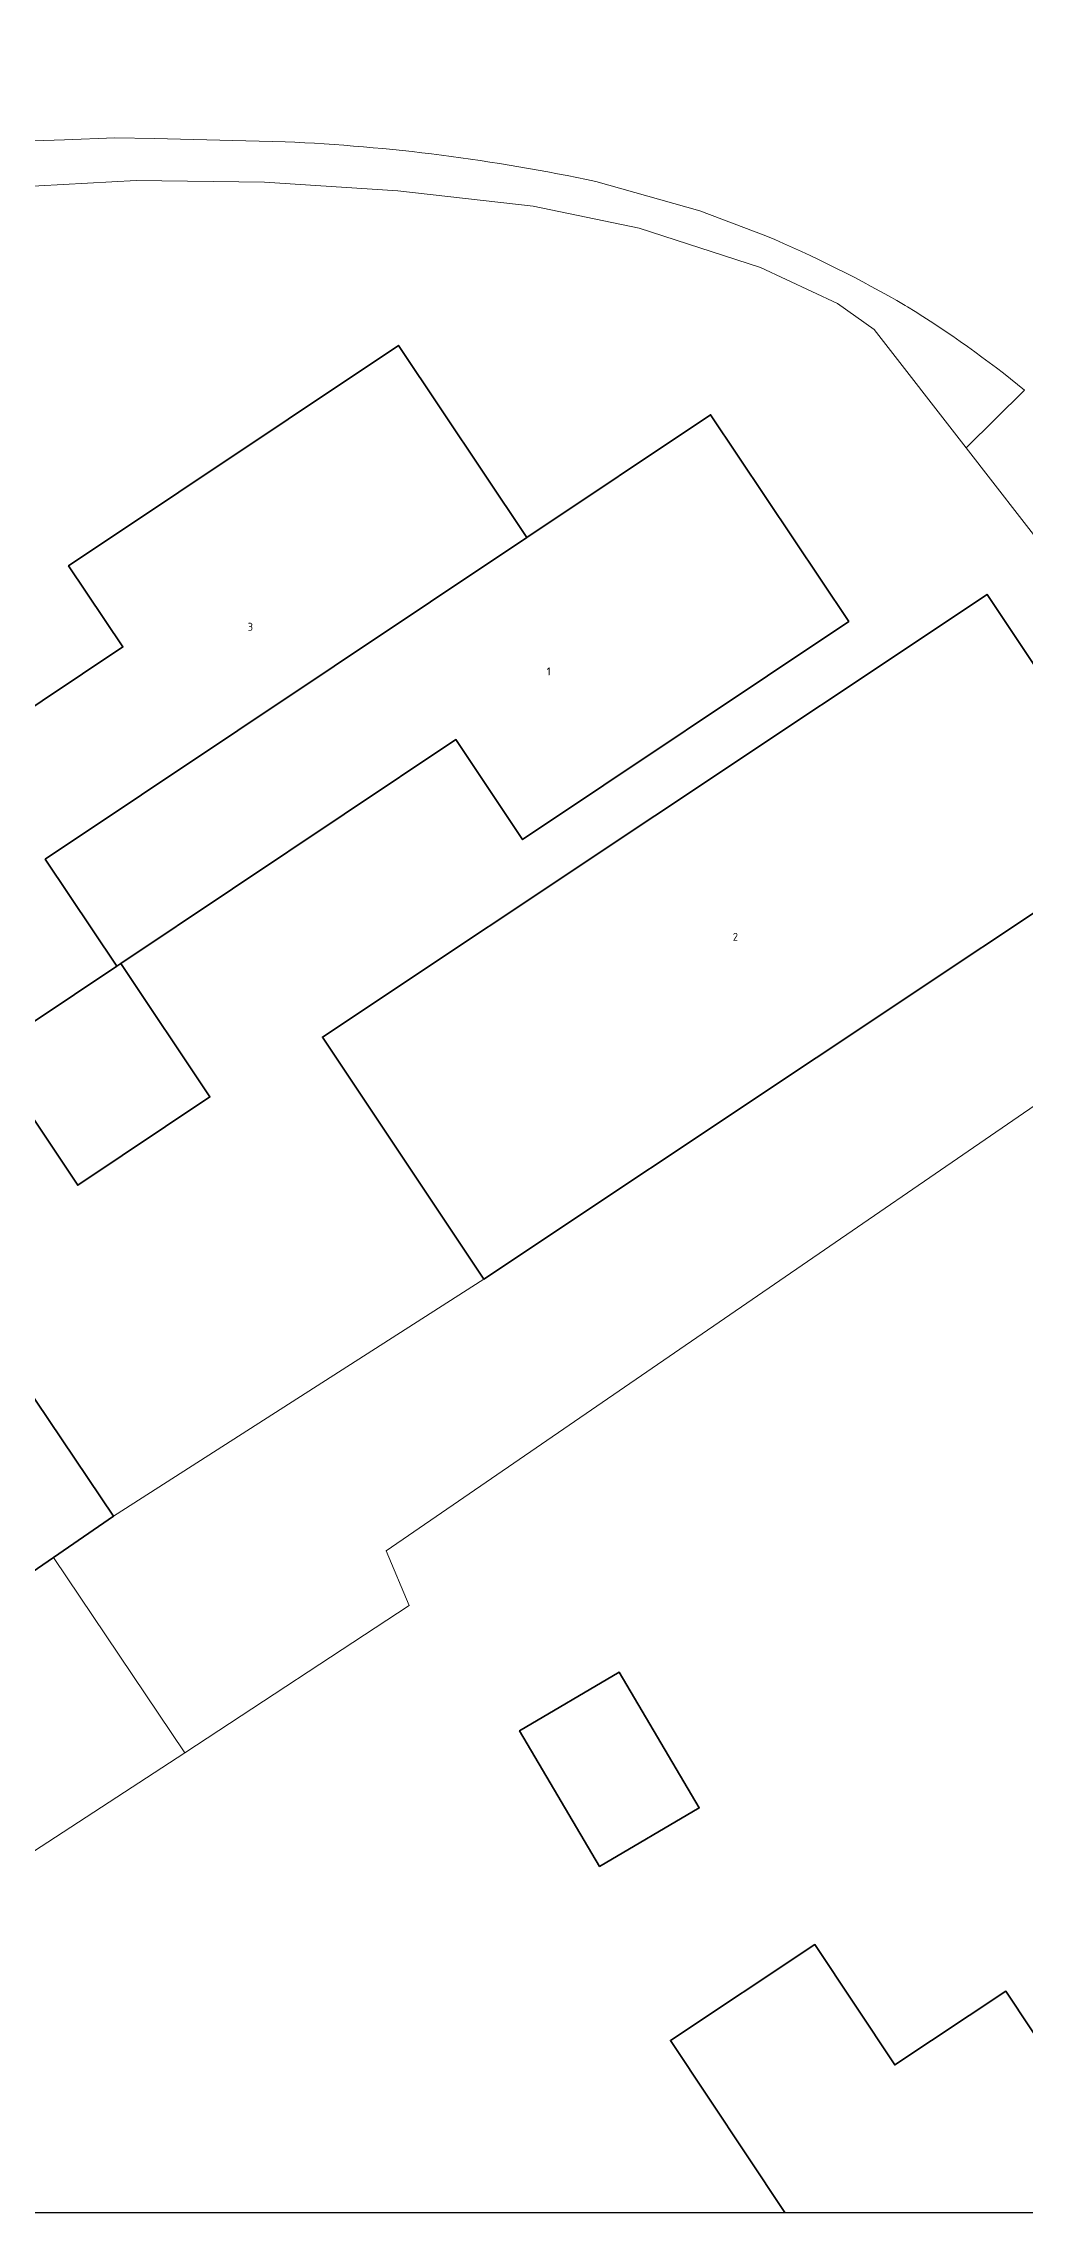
# Model space of a CAD drawing. Header units: metres. Extents: x 30438 to 30782, y 387448 to 387694.
# Drawn here: x 30630.2 to 30652.28, y 387447.67 to 387496.47 of the extents above; entities that cross this region are included whole.
import ezdxf
from ezdxf.enums import TextEntityAlignment as Align

# ---------------------------------------------------------------- set-up
doc = ezdxf.new("R2010")
doc.units = ezdxf.units.M
for name, color, linetype, lineweight in [('B-GV-OG-BEBOUWING-GV', 7, 'Continuous', 35), ('B-GV-OG-BEBOUWING-T18', 10, 'Continuous', 18), ('B-GV-OG-TERREIN_ERF-GV', 7, 'Continuous', 18), ('B-GV-VH-OPENVERHARDING_BETONSTRAATSTEEN-GV', 90, 'Continuous', 18), ('B-GV-VH-OPENVERHARDING_STRAATBAKSTEEN-GV', 90, 'Continuous', 18), ('B-GV-VH-OPENVERHARDING_TEGEL-GV', 90, 'Continuous', 18)]:
    doc.layers.add(name, color=color, linetype=linetype, lineweight=lineweight)
doc.styles.add('NLCS-ISO-M100-T18', font='NLCS-ISO.ttf', dxfattribs={"height": 0.18})

msp = doc.modelspace()

# ---------------------------------------------------------------- linework, layer by layer
msp.add_lwpolyline([(30510.96, 387447.669), (30710.96, 387447.669), (30710.96, 387647.669), (30510.96, 387647.669)], close=True)
msp.add_lwpolyline([(30510.96, 387447.669), (30710.96, 387447.669), (30710.96, 387647.669), (30510.96, 387647.669)], close=True)
at = {"layer": 'B-GV-OG-BEBOUWING-GV'}
for points in [[(30641.079, 387485.356), (30638.191, 387489.678), (30630.773, 387484.722), (30631.994, 387482.894), (30628.357, 387480.465), (30627.405, 387482.503), (30624.687, 387481.233), (30626.3, 387477.781), (30628.97, 387473.785), (30631.854, 387475.712), (30630.246, 387478.118)], [(30648.322, 387483.465), (30645.213, 387488.118), (30641.079, 387485.356), (30630.246, 387478.118), (30631.854, 387475.712), (30631.945, 387475.773), (30639.479, 387480.808), (30640.982, 387478.559)], [(30640.109, 387468.668), (30655.06, 387478.627), (30651.431, 387484.075), (30636.48, 387474.116)], [(30631.945, 387475.773), (30631.854, 387475.712), (30628.97, 387473.785), (30630.976, 387470.782), (30633.952, 387472.77)], [(30630.431, 387462.41), (30631.779, 387463.337), (30628.296, 387468.511), (30627.323, 387467.851), (30624.568, 387465.981), (30618.702, 387461.998), (30622.243, 387456.782)], [(30642.716, 387455.453), (30644.956, 387456.774), (30643.156, 387459.828), (30640.916, 387458.508)]]:
    msp.add_lwpolyline(points, close=True, dxfattribs=at)
msp.add_lwpolyline([(30653.39, 387447.669), (30654.619, 387448.485), (30651.854, 387452.65), (30649.354, 387450.991), (30647.557, 387453.699), (30644.308, 387451.542), (30646.879, 387447.669)], dxfattribs=at)
at = {"layer": 'B-GV-OG-TERREIN_ERF-GV'}
for points in [[(30628.296, 387468.511), (30631.779, 387463.337), (30640.109, 387468.668), (30636.48, 387474.116), (30651.431, 387484.075), (30655.06, 387478.627), (30657.898, 387481.121), (30653.549, 387485.532), (30652.811, 387484.986), (30650.96, 387487.372), (30648.895, 387490.033), (30648.068, 387490.619), (30646.337, 387491.428), (30643.604, 387492.313), (30641.218, 387492.813), (30638.178, 387493.159), (30635.176, 387493.352), (30632.29, 387493.39), (30629.558, 387493.236)], [(30688.246, 387447.669), (30685.753, 387452.82), (30669.157, 387470.492), (30660.863, 387478.322), (30637.913, 387462.56), (30638.432, 387461.327), (30633.383, 387458.011), (30625.017, 387452.562), (30624.485, 387453.477), (30615.981, 387447.669)], [(30646.879, 387447.669), (30644.308, 387451.542), (30647.557, 387453.699), (30649.354, 387450.991), (30651.854, 387452.65), (30654.619, 387448.485), (30653.39, 387447.669)]]:
    msp.add_lwpolyline(points, dxfattribs=at)
for points in [[(30630.773, 387484.722), (30638.191, 387489.678), (30641.079, 387485.356), (30645.213, 387488.118), (30648.322, 387483.465), (30640.982, 387478.559), (30639.479, 387480.808), (30631.945, 387475.773), (30633.952, 387472.77), (30630.976, 387470.782), (30628.97, 387473.785), (30626.3, 387477.781), (30624.687, 387481.233), (30622.147, 387486.669), (30625.046, 387488.023), (30627.586, 387482.588), (30627.405, 387482.503), (30628.357, 387480.465), (30631.994, 387482.894)], [(30642.716, 387455.453), (30640.916, 387458.508), (30643.156, 387459.828), (30644.956, 387456.774)]]:
    msp.add_lwpolyline(points, close=True, dxfattribs=at)
at = {"layer": 'B-GV-VH-OPENVERHARDING_BETONSTRAATSTEEN-GV'}
for points in [[(30623.524, 387492.473, -0.123182), (30630.678, 387494.3)], [(30635.642, 387494.259, -0.042054), (30642.634, 387493.363)], [(30646.452, 387492.143, -0.032994), (30649.593, 387490.575)], [(30649.643, 387490.544, -0.032677), (30652.276, 387488.673)]]:
    msp.add_lwpolyline(points, format="xyb", dxfattribs=at)
for points in [[(30630.678, 387494.3), (30631.814, 387494.345), (30632.706, 387494.335), (30635.642, 387494.259)], [(30642.634, 387493.363), (30644.973, 387492.707), (30646.452, 387492.143)], [(30649.593, 387490.575), (30649.643, 387490.544)]]:
    msp.add_lwpolyline(points, dxfattribs=at)
at = {"layer": 'B-GV-VH-OPENVERHARDING_STRAATBAKSTEEN-GV'}
for points in [[(30630.678, 387494.3, 0.123182), (30623.524, 387492.473)], [(30642.634, 387493.363, 0.042054), (30635.642, 387494.259)], [(30649.593, 387490.575, 0.032994), (30646.452, 387492.143)], [(30652.276, 387488.673, 0.032677), (30649.643, 387490.544)]]:
    msp.add_lwpolyline(points, format="xyb", dxfattribs=at)
for points in [[(30635.642, 387494.259), (30632.706, 387494.335), (30631.814, 387494.345), (30630.678, 387494.3)], [(30589.128, 387474.698), (30594.329, 387477.176), (30600.26, 387480.002), (30620.828, 387489.803), (30624.016, 387491.466), (30626.787, 387492.621), (30629.558, 387493.236), (30632.29, 387493.39), (30635.176, 387493.352), (30638.178, 387493.159), (30641.218, 387492.813), (30643.604, 387492.313), (30646.337, 387491.428), (30648.068, 387490.619), (30648.895, 387490.033), (30650.96, 387487.372), (30652.276, 387488.673)], [(30646.452, 387492.143), (30644.973, 387492.707), (30642.634, 387493.363)], [(30649.643, 387490.544), (30649.593, 387490.575)], [(30652.276, 387488.673), (30650.96, 387487.372), (30652.811, 387484.986), (30653.549, 387485.532), (30657.898, 387481.121), (30660.863, 387478.322), (30661.947, 387479.104), (30655.28, 387485.867)]]:
    msp.add_lwpolyline(points, dxfattribs=at)
at = {"layer": 'B-GV-VH-OPENVERHARDING_TEGEL-GV'}
for points in [[(30640.109, 387468.668), (30631.779, 387463.337), (30630.431, 387462.41), (30633.383, 387458.011), (30638.432, 387461.327), (30637.913, 387462.56), (30660.863, 387478.322), (30657.898, 387481.121), (30655.06, 387478.627)], [(30633.383, 387458.011), (30630.431, 387462.41), (30622.243, 387456.782), (30624.485, 387453.477), (30625.017, 387452.562)]]:
    msp.add_lwpolyline(points, close=True, dxfattribs=at)

# ---------------------------------------------------------------- texts
at = {"layer": 'B-GV-OG-BEBOUWING-T18', "style": 'NLCS-ISO-M100-T18'}
for s, p in [('3', (30634.859, 387483.347)), ('1', (30641.571, 387482.343)), ('2', (30645.77, 387476.372))]:
    msp.add_text(s, height=0.18, dxfattribs=at).set_placement(p, align=Align.MIDDLE)

doc.saveas('drawing.dxf')
